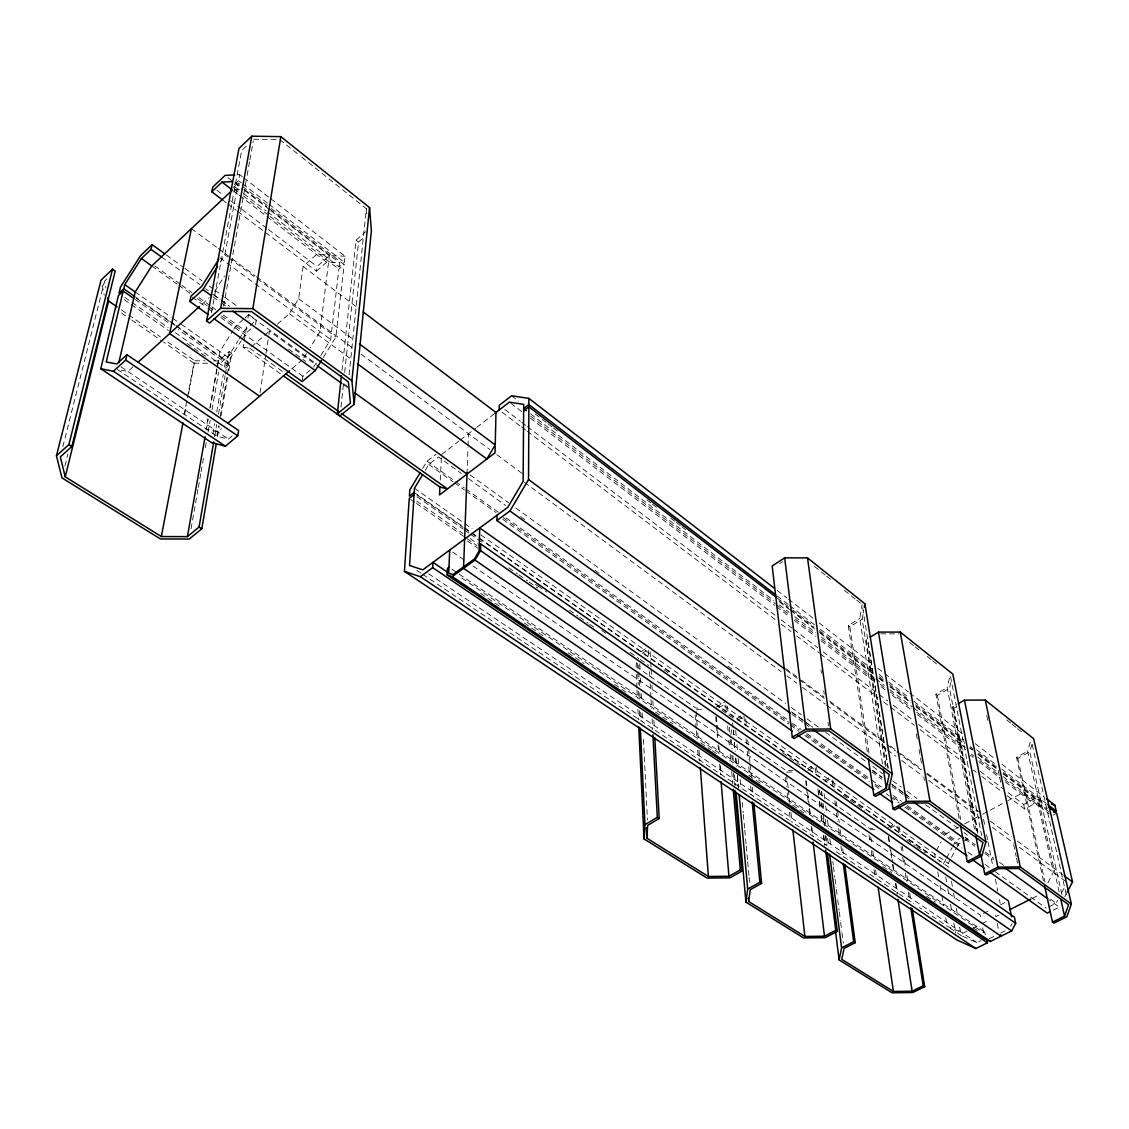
<?xml version="1.0" encoding="UTF-8"?>
<svg xmlns="http://www.w3.org/2000/svg" width="1129" height="1129" viewBox="0 0 1129 1129"><rect width="100%" height="100%" fill="white"/><g stroke="black" fill="none" stroke-linecap="round" stroke-linejoin="round"><path stroke-width="0.75" stroke-dasharray="5 3.75" d="M467.011 474.067L467.985 447.747M468.041 446.011L468.493 433.719M440.254 480.206L441.383 457.951M636.135 667.437L636.389 662.554M638.831 665.037L638.647 668.354L695.916 708.038L701.109 708.024M349.101 374.856L366.332 208.696L314.116 167.007M340.972 407.16L343.738 381.094M344.67 372.401L358.528 242.086L363.665 237.584M342.002 370.467L356.058 240.152L365.641 231.755M323.346 357.441L335.906 337.007L344.119 264.567L268.787 206.565M267.517 211.927L339.123 266.896L344.373 262.309L345.065 256.198L270.156 198.252M730.971 734.739L731.719 727.979M733.878 730.59L733.483 734.076L786.179 770.599L792.812 770.557M320.834 355.508L330.684 339.49L338.855 269.168L344.119 264.567M339.123 266.896L339.603 262.761L268.194 207.821M302.346 380.261L302.868 376.267L310.066 370.199M237.64 211.377L316.43 271.214L317.037 266.515L329.358 255.648L345.065 256.198M277.395 324.15L289.349 313.721L298.649 298.719L303.094 266.43L316.557 254.491L329.428 254.928L320.015 331.616L310.094 347.69M260.079 392.793L265.795 355.085M266.049 353.377L268.646 336.244M268.9 334.523L269.422 331.093L316.332 365.048M255.493 324.813L256.255 320.072L246.263 312.832M280.5 373.798L243.158 347.266L244.005 342.143M244.287 340.422L246.828 325.039M247.957 318.195L248.521 314.765L316.642 364.102M232.235 435.865L228.411 439.082L216.796 436.161L218.574 425.76M220.056 417.095L227.169 375.505M227.465 373.77L228.947 365.104L178.396 329.71M175.362 332.688L224.53 367.01L229.328 362.804L230.048 358.627L241.183 340.76M217.502 436.669L219.28 426.24M221.058 415.811L227.578 377.566M228.764 370.608L231.727 353.236L229.272 351.5L218.518 360.941L210.276 407.442M818.37 795.225L819.174 790.526M214.609 436.669L216.712 424.504M218.504 414.075L225.08 375.83M225.377 374.094L229.272 351.5M821.376 791.373L820.811 794.604L869.471 828.319L872.971 828.291M212.915 434.058L214.679 423.827M216.754 411.902L223.246 374.419M224.53 367.01L225.602 360.814L238.261 340.492M191.083 528.697L195.317 504.578M195.627 502.857L198.055 489.083M198.351 487.361L199.565 480.474M199.875 478.738L200.779 473.573M201.089 471.851L202.303 464.965M202.599 463.243L203.502 458.078M205.323 447.747L206.24 442.582M208.061 432.238L210.177 420.186M211.998 409.855L218.659 371.963M207.976 418.619L206.127 429.02L217.657 431.842L221.482 428.597M209.825 408.218L219.887 351.472L232.927 330.571M206.311 429.824L208.145 419.494M882.539 763.881L859.705 618.452L862.175 604.565M223.57 306.213L246.799 177.055M247.11 175.334L249.594 161.56M249.89 159.838L253.305 140.899M885.432 766.337L862.175 619.2L863.699 610.648M220.268 262.083L224.826 254.844L238.092 182.926L267.39 205.492M234.31 184.648L238.515 180.696L239.63 174.642L236.384 174.812M211.476 312.761L241.648 150.566L248.832 143.736M184.083 414.865L193.934 363.143L163.536 342.101M184.648 414.188L186.285 405.565M188.585 393.499L194.809 360.758L166.076 340.831M974.496 829.152L947.175 687.617L950.195 674.832M977.629 833.258L949.489 688.309L951.366 680.434M64.946 465.938L67.909 453.985M62.871 446.661L104.08 282.956M1059.171 892.093L1027.588 751.208L1031.045 739.382M1061.867 894.408L1029.775 751.829L1032.174 743.644M1049.039 906.756L1056.151 903.214L1057.704 900.25M1061.613 892.827L1064.732 886.886M1064.774 896.765L1066.326 893.801M1010.709 926.217L1012.05 923.691M1047.895 882.822L1053.399 872.35L1037.085 799.388L1020.799 793.772L1006.758 801.294M945.763 859.536L943.407 863.925L939.088 860.891M946.554 858.068L952.057 847.823M952.834 846.355L955.981 840.498L960.087 838.311M471.95 532.916L948.981 867.368L948.275 863.417L950.674 858.943M951.479 857.447L956.291 848.486M957.082 846.99L958.69 843.998L967.793 839.172L966.946 834.67L964.081 832.609M936.251 850.829L941.106 841.811M422.754 468.366L427.058 461.182L436.119 454.183M425.21 470.356L428.78 464.4L438.447 456.92L461.309 473.432M303.786 357.921L306.495 353.532M313.664 367.151L317.249 361.336M239.179 339.039L244.598 330.331L256.255 320.072M242.1 339.279L245.812 333.323L253.079 326.93M233.858 329.089L235.735 326.098L244.203 318.59M214.679 291.536L224.544 275.843M106.888 278.976L104.517 281.248L105.872 287.839M232.842 187.88L238.092 182.926M132.968 366.854L127.887 371.455L118.757 369.663M202.105 304.167L209.302 297.661M248.521 314.765L245.402 317.517L249.199 320.255M316.43 271.214L326.662 262.224L339.603 262.761M231.727 353.236L220.183 363.355L216.683 363.326M225.334 368.252L228.947 365.104M243.158 347.266L249.805 348.212L269.422 331.093M292.086 368.562L301.697 360.391M441.552 454.521L459.066 441.002M460.293 440.042L475.464 428.328M476.734 427.355L495.97 412.494M641.103 651.616L646.79 647.891M642.02 653.395L647.326 649.937M779.716 563.569L782.609 561.678M716.294 707.163L725.495 701.462M867.298 751.872L848.246 625.551L859.705 618.452M718.665 707.855L724.31 704.369M868.991 753.114L849.855 626.807L862.175 619.2M736.715 718.651L742.346 715.207M737.872 720.062L742.374 717.31M807.39 768.778L814.813 764.46M959.128 818.37L935.885 694.18L947.175 687.617M807.955 770.387L814.926 766.337M935.885 694.18L937.366 695.337L949.489 688.309M824.678 780.322L828.855 777.923M976.345 830.902L952.368 707.079L956.898 704.482M825.722 781.621L830.168 779.081M952.368 707.079L953.822 708.222L956.63 706.613M888.424 827.388L897.202 822.575M1043.478 880.888L1016.481 757.277L1027.588 751.208M890.344 828.079L895.847 825.059M1016.481 757.277L1017.836 758.349L1029.775 751.829M945.142 834.289L954.273 829.406M955.755 828.615L958.733 827.021M964.688 823.831L978.067 816.648M982.54 814.263L1005.247 802.098M1008.253 792.741L1023.678 804.483L1035.095 798.415L1044.96 801.816M1007.082 795.663L1024.652 808.999L1034.136 803.975L1047.176 808.519M1053.061 815.166L1056.688 813.261M983.387 913.474L991.149 909.551M1000.534 904.809L1006.8 901.634M967.017 931.143L962.91 933.203L947.189 926.217L919.429 907.589M972.492 928.391L980.297 924.468M981.863 923.691L989.667 919.768M999.052 915.054L995.919 916.621L995.27 913.135M1032.386 898.303L1038.101 895.424M985.236 934.756L984.714 931.961L983.317 932.653L459.108 576.185M962.755 936.294L976.924 942.63L981.016 940.598M989.272 938.749L995.002 935.899M1000.731 933.048L1006.489 930.183M1053.286 910.129L1059.312 907.137L1049.307 899.912M239.348 189.799L232.419 190.053L237.937 194.287M869.993 829.716L875.271 829.674M786.659 772.109L795.07 772.053M696.494 709.675L703.522 709.647M880.832 633.863L898.853 633.849M194.809 360.758L204.97 360.828M213.437 360.899L218.518 360.941M193.934 363.143L209.684 363.27M253.616 139.177L278.03 139.544M120.944 366.784L228.411 439.082M428.625 573.772L976.924 942.63M117.233 369.366L216.796 436.161M416.855 570.399L421.244 573.334M422.698 574.322L789.411 820.346M795.253 824.269L825.934 844.859M836.166 851.718L863.925 870.346M869.767 874.269L875.61 878.179M877.064 879.166L913.587 903.666M949.983 928.094L961.174 935.588L959.664 927.121M480.601 593.36L501.008 607.219M524.322 623.053L544.728 636.911M568.056 652.745L584.088 663.626M614.698 684.414L627.809 693.319M655.497 712.117L672.997 723.999M700.686 742.797L710.889 749.727M712.343 750.714L716.717 753.678M748.781 775.454L754.609 779.419M756.077 780.407L760.438 783.371M792.502 805.146L798.344 809.098M799.798 810.086L804.173 813.063M882.878 866.507L891.614 872.435M926.599 896.186L935.348 902.127M973.24 927.855L979.069 931.82M451.868 569.157L457.697 573.123M459.15 574.111L984.714 931.961M452.616 552.025L464.202 559.998M472.91 565.982L980.268 915.04L981.172 919.825M121.537 313.043L130.23 319.055M131.67 320.057L162.082 341.099M121.523 309.967L160.332 336.851M467.519 541.073L477.652 548.129M124.769 297.35L130.555 301.387M131.994 302.389L168.136 327.636M416.629 501.163L462.904 533.481M470.13 538.519L477.369 543.571M538.096 585.993L546.775 592.048M601.729 630.419L607.501 634.456M535.485 584.385L538.364 586.403M124.148 299.58L129.863 303.56M131.289 304.562L168.419 330.458M186.991 343.399L206.988 357.357M410.688 499.413L415.02 502.433M416.46 503.435L465.543 537.658M466.997 538.674L477.101 545.716M508.854 567.859L517.519 573.899M518.959 574.915L527.624 580.955M529.064 581.957L537.729 587.997M569.482 610.154L578.147 616.194M579.586 617.196L588.251 623.236M589.691 624.238L595.477 628.274M630.123 652.435L638.774 658.475M640.228 659.477L648.879 665.517M134.252 296.151L168.785 320.354M170.225 321.37L174.543 324.39M175.983 325.406L229.328 362.804M414.202 492.427L463.285 526.834M464.725 527.85L470.497 531.9M136.313 298.239L169.435 321.455M170.874 322.471L175.193 325.491M176.632 326.507L225.602 360.814M417.01 494.982L463.172 527.328M464.612 528.344L470.384 532.38M471.823 533.396L477.595 537.432M479.035 538.448L937.649 859.875M135.17 299.439L169.745 323.656M416.954 496.746L463.186 529.12M464.64 530.122L468.972 533.156M470.412 534.172L481.97 542.273M664.035 669.737L668.368 672.785M721.84 710.212L733.398 718.312M782.524 752.704L799.868 764.841M843.222 795.197L864.885 810.368M906.799 839.708L915.464 845.776M916.903 846.792L925.582 852.861M135.226 291.974L171.1 317.193M172.539 318.195L179.709 323.233M181.148 324.249L230.048 358.627M414.47 488.236L463.469 522.671M464.908 523.687L472.105 528.753M480.756 534.821L948.275 863.417M249.805 348.212L284.169 372.683M154.758 265.908L180.428 284.31M181.854 285.341L191.845 292.496M198.972 297.604L210.375 305.79M211.8 306.82L216.076 309.882M223.217 314.991L244.598 330.331M427.058 461.182L454.295 480.714M455.735 481.744L464.329 487.911M465.769 488.942L498.736 512.58M505.905 517.717L786.842 719.201M792.572 723.308L801.181 729.475M806.91 733.596L869.979 778.827M871.419 779.857L881.453 787.04M892.912 795.268L901.521 801.435M907.25 805.556L955.981 840.498M151.766 265.95L177.38 284.296M178.805 285.312L190.18 293.469M197.307 298.564L207.27 305.705M208.682 306.721L214.383 310.8M221.496 315.908L245.812 333.323M428.78 464.4L453.096 481.815M454.535 482.845L464.541 490.014M465.967 491.03L496.012 512.552M503.167 517.675L789.242 722.602M790.667 723.633L799.247 729.786M806.402 734.908L869.33 779.984M875.06 784.091L880.775 788.183M893.646 797.413L899.376 801.505M906.531 806.628L958.69 843.998M192.353 297.195L206.395 307.243M207.821 308.259L213.536 312.352M220.677 317.461L302.868 376.267M502.772 519.312L789.044 724.169M790.483 725.199L799.064 731.338M804.794 735.431L869.203 781.536M874.933 785.629L879.223 788.705M886.378 793.828L889.243 795.874M890.682 796.891L899.263 803.044M904.992 807.136L962.247 848.105M967.976 852.212L972.267 855.274M985.151 864.489L989.441 867.566M995.171 871.673L1046.188 908.168M161.405 256.862L199.847 284.621M205.549 288.742L208.399 290.788M214.087 294.909L219.788 299.016M221.199 300.046L229.751 306.213M468.464 478.597L505.609 505.425M791.387 711.778L802.818 720.034M804.243 721.064L812.809 727.259M872.83 770.599L881.396 776.78M891.402 784.006L902.833 792.262M904.258 793.292L911.399 798.457M965.083 837.224L967.793 839.172M212.887 294.401L220.028 299.552M221.467 300.582L228.608 305.747M288.601 349.059L300.032 357.314M302.897 359.375L305.578 361.322M520.652 516.602L524.943 519.693M594.983 570.258L599.273 573.363M727.909 666.237L732.199 669.328M792.233 712.681L812.245 727.132M872.28 770.472L882.285 777.698M892.291 784.923L903.722 793.179M905.162 794.209L910.877 798.33M965.196 837.549L975.202 844.774M985.208 852L993.774 858.195M999.49 862.316L1003.78 865.421M1050.633 899.249L1056.151 903.214M212.915 296.772L220.014 301.895M221.439 302.925L225.701 306.001M791.796 714.22L803.241 722.475M804.667 723.506L808.957 726.596M871.913 771.996L881.918 779.208M891.938 786.433L903.383 794.689M904.809 795.719L909.099 798.81M964.9 839.045L974.906 846.27M984.925 853.496L993.506 859.677M166.372 254.985L183.505 267.39M184.93 268.42L202.049 280.811M209.175 285.976L213.452 289.08M214.877 290.111L223.443 296.306M224.869 297.336L237.711 306.636M470.116 474.914L508.657 502.828M515.798 507.994L785.629 703.381M791.33 707.516L801.336 714.756M807.037 718.891L818.469 727.161M825.595 732.326L867.001 762.301M872.717 766.436L882.709 773.675M892.7 780.915L901.267 787.111M906.982 791.246L916.974 798.485M925.54 804.695L958.38 828.474M343.611 383.62L347.873 386.711M343.343 384.58L347.605 387.67M219.774 257.708L330.684 339.49M524.533 482.422L781.169 671.642M786.842 675.819L796.778 683.13M802.437 687.321L825.13 704.044M826.541 705.089L886.096 748.993M887.521 750.037L896.017 756.317M901.69 760.494L922.957 776.173M928.631 780.365L979.676 817.989M992.433 827.402L1013.701 843.081M1019.374 847.272L1067.074 882.426M289.349 313.721L351.867 359.714M191.436 228.608L216.881 247.449M218.292 248.493L255.055 275.702M256.466 276.746L352.587 347.915M361.068 354.181L489.732 449.441M496.816 454.691L523.715 474.603M785.699 668.551L799.854 679.023M801.28 680.081L823.93 696.847M829.603 701.038L884.826 741.922M890.485 746.128L898.98 752.408M900.406 753.466L921.645 769.188M927.304 773.379L981.115 813.219M224.826 254.844L227.635 256.918M229.046 257.962L255.761 277.72M257.172 278.764L335.906 337.007M786.377 670.245L797.709 678.628M799.134 679.672L824.622 698.541M830.295 702.732L885.545 743.602M886.957 744.66L895.466 750.94M896.878 751.985L920.968 769.809M926.627 774L977.629 811.723M990.387 821.164L1011.626 836.871M1017.3 841.063L1062.629 874.608M298.649 298.719L353.814 339.744M303.094 266.43L357.597 307.709M222.215 199.664L226.421 202.867M227.818 203.926L236.229 210.319M501.996 412.127L520.243 425.972M521.64 427.044L525.86 430.234M527.257 431.306L775.595 619.877M781.197 624.139L791.02 631.591M796.637 635.853L819.089 652.901M820.487 653.959L878.009 697.651M883.626 701.913L889.229 706.175M890.64 707.234L914.49 725.34M920.107 729.602L967.807 765.829M973.41 770.091L976.218 772.222M981.835 776.484L1001.479 791.401M216.909 190.279L222.469 194.513M230.824 200.863L240.548 208.286M241.945 209.345L266.98 228.397M268.363 229.455L317.037 266.515M504.903 409.531L520.328 421.272M521.725 422.345L525.931 425.548M527.342 426.607L775.51 615.545M781.113 619.821L792.332 628.359M793.729 629.432L817.565 647.566M823.182 651.842L877.854 693.474M879.265 694.533L887.676 700.94M893.279 705.216L912.909 720.161M918.526 724.423L967.595 761.793M980.212 771.389L1002.651 788.479M239.32 195.345L265.527 215.413M266.91 216.458L326.662 262.224M510.774 403.208L521.951 411.76M530.334 418.182L774.861 605.44M776.258 606.513L788.846 616.138M794.435 620.428L815.392 636.474M820.981 640.75L875.469 682.481M881.072 686.757L886.66 691.047M892.249 695.323L911.809 710.31M917.397 714.586L964.9 750.968M970.488 755.245L973.283 757.39M978.871 761.666L999.842 777.712M1005.431 782.002L1034.136 803.975M227.832 177.563L233.393 181.84M234.79 182.912L243.13 189.333M244.527 190.392L269.563 209.655M270.946 210.728L329.358 255.648M511.564 395.771L518.536 401.134M535.287 414.018L540.876 418.323M542.273 419.395L546.464 422.613M547.861 423.685L552.039 426.903M553.436 427.976L557.627 431.207M646.973 499.921L651.165 503.139M652.562 504.211L656.753 507.429M670.711 518.169L674.902 521.386M676.299 522.473L680.491 525.691M681.888 526.763L686.065 529.981M779.603 601.926L789.383 609.434M790.78 610.507L814.517 628.768M820.091 633.059L873.14 673.858M878.729 678.148L884.317 682.452M889.906 686.742L910.849 702.845M916.423 707.149L963.898 743.644M969.472 747.948L972.267 750.093M977.855 754.384L997.401 769.413M1002.989 773.718L1035.095 798.415M234.578 186.652L239.842 190.688M243.793 193.722L266.119 210.855M530.644 413.92L773.831 600.6M779.419 604.89L789.199 612.398M794.788 616.688L815.759 632.776M821.347 637.066L874.453 677.837M875.85 678.91L884.247 685.359M889.835 689.65L912.19 706.81M913.587 707.883L965.309 747.581M977.883 757.234L997.443 772.25M1003.046 776.54L1050.012 812.598M234.155 188.896L239.433 192.932M243.384 195.966L268.547 215.258M269.944 216.331L338.855 269.168M530.63 416.192L775.454 603.888M776.851 604.961L789.439 614.628M795.042 618.918L816.027 635.006M821.616 639.296L874.777 680.053M880.38 684.343L884.571 687.561M890.174 691.851L911.159 707.939M916.748 712.23L965.718 749.769M971.321 754.059L974.115 756.204M979.704 760.494L999.292 775.51M1004.895 779.8L1049.166 813.741M238.515 180.696L241.296 182.842M242.693 183.914L267.771 203.248M269.154 204.321L344.373 262.309M777.189 595.985L788.352 604.594M789.736 605.666L814.856 625.029M820.43 629.333L873.437 670.203M879.025 674.493L883.203 677.725M888.791 682.029L908.323 697.087M913.897 701.391L964.124 740.102M976.67 749.783L996.201 764.841M1001.79 769.145L1046.428 803.566M777.415 598.215L791.387 608.968M792.77 610.041L813.727 626.172M819.301 630.476L873.761 672.404M879.35 676.708L887.733 683.158M889.13 684.23L910.073 700.361M915.661 704.665L964.533 742.289M970.121 746.594L972.902 748.739M978.49 753.043L998.036 768.101M1003.625 772.405L1045.525 804.652M235.34 182.545L239.277 185.579M244.527 189.616L266.797 206.748M778.996 600.811L788.762 608.333M790.145 609.406L813.868 627.653M819.442 631.944L873.86 673.801M879.435 678.092L885.023 682.396M890.598 686.686L910.129 701.716M915.718 706.006L964.547 743.574M970.121 747.864L972.916 750.009M978.49 754.313L998.022 769.329M1003.61 773.633L1045.101 805.556M239.63 174.642L242.41 176.787M243.793 177.86L268.758 197.18M777.218 590.481L786.984 598.031M788.381 599.104L813.487 618.537M819.075 622.855L872.082 663.852M877.656 668.17L883.245 672.489M884.642 673.561L908.351 691.908M909.748 692.994L962.755 733.991M975.315 743.715L994.847 758.815M1001.818 764.206L1043.676 796.58M356.058 240.152L358.528 242.086M848.246 625.551L849.855 626.807M279.766 139.573L300.385 156.028M301.753 157.129L312.747 165.907M814.334 566.363L825.257 575.098M826.626 576.185L830.732 579.459M844.393 590.368L849.869 594.743M851.238 595.83L855.33 599.104M856.699 600.191L860.806 603.465M909.664 642.472L913.714 645.717M915.069 646.79L919.119 650.022M927.219 656.499L931.27 659.731M932.625 660.804L936.675 664.05M1006.772 720.006L1010.822 723.237M1012.163 724.31L1016.213 727.542M1017.568 728.628L1021.604 731.846M1032.202 744.505L1067.018 897.88M1017.836 758.349L1044.904 881.918M1023.678 804.483L1024.652 808.999M986.732 715.461L987.804 720.627M998.219 770.486L999.292 775.637M999.659 777.359L1000.731 782.524M1013.673 844.421L1016.185 856.459M1016.537 858.181L1017.61 863.332M102.104 285.185L104.207 295.29M983.557 819.4L984.573 824.523M986.591 834.797L987.607 839.92M987.946 841.641L993.026 867.298M995.397 879.265L997.768 891.247M999.461 899.799L1000.139 903.214M950.519 676.567L981.651 835.658M997.274 923.451L998.953 932.046M953.822 708.222L977.869 832.017M982.682 927.798L983.811 933.782M937.366 695.337L960.68 819.485M951.479 881.382L952.396 886.463M953.596 893.237L955.12 901.704M956.334 908.492L957.533 915.266M945.721 877.007L946.624 882.102M947.824 888.918L949.32 897.414M950.533 904.23L951.733 911.032M953.836 922.943L955.642 933.147M916.339 733.921L917.242 739.1M919.048 749.444L920.262 756.345M920.558 758.081L921.462 763.246M923.875 777.048L924.482 780.506M934.629 853.834L935.32 857.786M937.762 871.842L938.933 878.644M940.118 885.432L941.586 893.928M941.882 895.636L943.661 905.825M945.721 917.722L947.189 926.217M899.164 827.035L900.547 835.7M902.212 846.115L903.327 853.058M904.428 860.002L905.825 868.681M906.926 875.624L908.041 882.553M909.706 892.968L911.089 901.648M897.753 826.047L899.136 834.726M901.083 846.877L901.634 850.349M902.734 857.292L904.117 865.971M905.232 872.915L906.615 881.594M908.266 892.009L909.649 900.688M862.725 608.023L888.128 767.565M888.1 768.539L867.764 640.835L866.183 639.593L886.434 767.325M888.664 836.518L889.737 843.448M890.809 850.377L892.686 862.514M892.954 864.249L894.295 872.915M895.904 883.315L897.513 893.716M888.297 836.857L889.37 843.8M889.638 845.522L891.501 857.673M892.573 864.602L893.646 871.546M895.523 883.682L897.132 894.083M870.741 836.998L871.757 843.942M872.773 850.885L874.058 859.55M875.582 869.965L876.852 878.644M868.991 834.924L870.007 841.867M871.278 850.546L872.294 857.49M874.058 869.626L875.328 878.306M820.952 669.807L821.418 673.293M823.775 690.75L824.241 694.25M828.009 722.179L828.474 725.665M833.583 780.859L834.754 789.566M836.377 801.745L839.172 822.618M840.103 829.575L841.26 838.282M842.657 848.726L843.829 857.419M832.101 779.814L833.033 786.772M834.881 800.701L836.264 811.144M836.504 812.88L837.662 821.587M838.593 828.545L839.51 835.502M840.907 845.946L842.065 854.653M824.099 793.743L824.777 798.965M825.666 805.923L826.569 812.866M827.458 819.823L828.573 828.517M829.928 838.946L831.043 847.639M832.835 861.554L833.273 865.026M833.498 866.762L834.839 877.191M835.065 878.926L836.18 887.62M836.406 889.37L837.52 898.049M837.746 899.799L839.087 910.228M839.313 911.964L840.442 920.657M840.653 922.393L841.782 931.086M842.008 932.822L843.349 943.251M821.616 791.415L822.279 796.622M823.168 803.58L824.283 812.273M825.172 819.231L826.061 826.188M827.613 838.353L828.728 847.046M821.926 803.269L823.027 811.949M823.239 813.684L824.791 825.821M826.103 836.222L827.218 844.901M816.549 767.283L817.65 776.004M819.428 789.975L820.091 795.211M820.966 802.183L822.081 810.918M822.97 817.904L823.845 824.876M825.172 835.347L826.513 845.833M815.251 767.96L816.14 774.946M817.904 788.903L818.553 794.153M819.442 801.138L820.317 808.11M821.206 815.096L822.307 823.831M823.845 836.053L824.946 844.788M819.245 802.154L820.12 809.098M820.995 816.027L822.081 824.706M823.394 835.107L824.706 845.508M806.233 780.718L806.868 785.953M807.715 792.925L809.408 806.882M809.62 808.618L810.467 815.604M811.949 827.811L812.993 836.533M805.697 780.972L806.332 786.193M806.529 787.943L808.223 801.9M809.07 808.872L809.916 815.858M811.186 826.329L812.245 835.051M786.574 774.085L788.155 788.056M788.352 789.806L789.933 803.763M790.907 812.499L792.092 822.97M785.558 777.345L786.546 786.08M787.322 793.052L788.296 801.788M789.481 812.259L790.455 820.981M745.704 718.99L746.382 725.975M747.737 739.975L748.414 746.961M748.583 748.71L749.938 762.71M750.108 764.46L751.293 776.696M752.309 787.195L753.156 795.945M743.926 716.096L744.759 724.846M746.1 738.846L747.116 749.331M747.285 751.081L748.118 759.831M748.795 766.831L749.642 775.581M750.644 786.08L751.491 794.816M735.671 730.618L736.164 735.868M736.955 744.604L737.604 751.589M738.239 758.589L739.043 767.325M740.158 779.56L740.963 788.296M742.247 802.282L743.207 812.767M743.362 814.503L744.646 828.488M744.801 830.238L746.086 844.224M746.241 845.96L747.525 859.945M747.694 861.695L748.964 875.681M749.134 877.431L749.769 884.416M732.636 722.969L733.116 728.219M733.271 729.969L733.751 735.205M734.386 742.205L735.177 750.94M735.812 757.94L736.602 766.676M737.392 775.411L738.493 787.647M734.273 742.797L735.064 751.519M735.699 758.49L736.334 765.462M737.279 775.933L738.38 788.141M731.437 739.975L732.213 748.696M732.834 755.668L733.455 762.639M734.542 774.847L735.473 785.318M727.443 706.133L728.219 714.897M729.306 727.175L730.251 737.703M730.407 739.467L731.183 748.231M731.804 755.245L732.58 764.023M733.37 772.786L734.457 785.064M725.806 704.976L726.413 711.99M727.655 726.032L728.276 733.046M728.897 740.074L729.503 747.088M730.124 754.101L730.9 762.879M731.677 771.643L732.763 783.935M716.421 716.605L717.451 728.882M717.592 730.632L718.171 737.646M718.905 746.41L719.483 753.424M720.514 765.688L721.248 774.452M715.701 716.732L716.28 723.745M716.435 725.51L717.451 737.773M718.03 744.787L718.75 753.551M719.625 764.079L720.5 774.593M366.332 208.696L366.897 215.681M696.17 711.552L697.214 725.58M697.736 732.608L698.258 739.622M699.034 750.15L699.811 760.678M695.125 714.939L696.156 728.967M696.283 730.731L696.932 739.495M697.694 750.023L698.343 758.787M650.163 651.715L650.643 660.493M650.727 662.257L651.024 667.521M651.108 669.271L651.588 678.049M651.969 685.077L652.449 693.855M652.83 700.883L653.296 709.661M653.874 720.189L654.34 728.967M648.399 650.473L648.78 657.501M649.528 671.557L649.81 676.821M650.177 683.849L650.939 697.891M651.024 699.655L651.489 708.433M652.054 718.975L652.618 729.503M639.804 663.894L640.143 670.922M640.482 677.936L640.919 686.714M641.258 693.728L641.597 700.742M642.203 713.034L642.627 721.798M643.488 739.354L644.687 763.91M644.772 765.674L647.439 820.063M638.816 671.854L639.494 685.867M639.833 692.867L640.171 699.867M640.75 712.131L641.173 720.895M637.25 663.175L637.659 671.953M637.744 673.717L638.252 684.245M638.591 691.258L639 700.036M639.508 710.564L639.931 719.342M636.29 674.323L636.954 688.323M637.024 690.073L637.448 698.837M637.941 709.351L638.435 719.85"/><path stroke-width="1.5" d="M792.163 731.14L496.929 520.525L509.955 510.971L528.541 479.515L528.866 406.821L776.018 597.142M526.439 410.702L523.644 408.557L528.866 404.549L528.894 398.396L511.564 395.771L499.3 405.269L499.201 409.996M496.929 520.525L497.042 515.219M447.169 574.929L452.221 576.58L474.984 560.069L480.559 550.656L480.742 543.995L1014.435 917.115L1015.691 923.296L1011.683 930.903L990.401 941.459L984.474 938.834L447.169 574.929L447.465 568.268L448.961 567.181M467.081 472.345L463.553 568.353L1001 936.195L1000.717 934.741M449.709 550.035L448.693 573.193L452.912 574.562L474.406 558.968L479.035 551.121L479.712 527.963L1008.366 900.843L1011.598 916.833M283.379 375.844L439.915 487.051L439.52 494.925L495.066 452.785L495.97 412.494L363.185 311.943M414.061 494.714L409.248 498.397L404.436 571.359L420.369 576.707L432.689 567.661L432.971 562.341L447.55 572.248M734.923 790.328L742.092 871.024L729.856 877.868L707.107 878.066L644.024 838.946L644.955 824.65L640.341 728.12M742.092 871.024L740.328 869.909L728.939 876.287L708.391 876.471L646.846 838.226L647.693 825.327L659.195 818.511L654.82 737.745M354.139 404.323L371.385 230.81L369.55 207.581L280.839 136.637L251.809 136.2L238.967 148.463L206.536 320.975L209.542 323.106L222.653 311.378L251.682 311.646L348.381 381.842L350.427 403.166L337.317 413.906L340.055 415.839L354.139 404.323L351.909 380.699L369.55 207.581M337.317 413.906L341.438 375.675M827.388 852.804L837.351 931.354L825.271 937.677L803.58 937.917L745.916 902.142L747.68 889.031L739.128 794.647M837.351 931.354L835.742 930.338L824.495 936.223L804.906 936.449L748.64 901.478L750.249 889.652L761.609 883.386L753.833 802.931M123.216 291.084L118.432 295.586L100.763 368.731L211.433 442.568L225.433 446.223L237.753 435.836L238.614 430.488L126.928 354.704L116.781 363.975L106.239 362L123.216 291.084L133.73 298.437M351.909 380.699L252.84 308.64L280.839 136.637M213.72 441.891L199.057 527.06L187.4 536.614L161.348 536.557L65.242 476.833L60.303 456.892L71.875 446.505L115.214 271.059L112.533 269.168L101.045 280.133L56.45 455.777L61.968 477.892L160.431 538.97L189.263 539.027L201.795 528.795L216.316 443.612M187.4 536.614L205.097 436.711M864.306 607.219L864.927 603.803L807.517 557.881L784.655 557.853L772.18 565.996L792.276 737.195L794.139 738.521L806.812 730.999L829.18 730.9L889.229 774.508L886.336 788.127L873.832 795.141L868.342 758.801M206.536 320.975L220.607 308.33L251.809 136.2M161.348 536.557L182.997 422.796M208.371 314.681L189.898 301.499L190.956 296.193L201.738 286.343L218.871 259.134M222.215 199.664L211.815 191.775L212.746 187.104L225.052 175.418L234.776 174.896M912.204 908.591L924.693 986.675L912.796 992.532L892.051 992.8L839.129 959.975L841.599 947.908L829.617 854.004M191.436 228.608L169.66 333.591L259.557 396.208M864.927 603.803L892.22 773.746L888.989 788.846L875.554 796.368L873.832 795.141M100.763 368.731L113.422 371.243L125.7 360.066L126.928 354.704M152.119 244.654L140.504 255.676L120.478 287.133L118.982 293.314L123.767 288.798L124.769 284.621L141.393 258.513L151.032 249.368L152.119 244.654L164.947 253.954M118.813 362.621L135.226 291.974L151.766 265.95L232.419 190.053L222.018 182.094L211.815 191.775M65.242 476.833L108.596 301.006L107.918 297.703M56.45 455.777L68.883 444.614L112.533 269.168M960.412 825.257L967.2 861.483L979.492 855.048L983.006 842.587L928.391 802.931L907.151 803.072L894.69 809.959L892.997 808.759L889.158 784.584M870.276 637.095L878.475 632.099L900.279 632.071L952.848 674.126L985.885 841.881L981.976 855.683L968.767 862.598L967.2 861.483M1044.607 886.039L1052.482 922.083L1064.562 916.141L1068.57 904.696L1018.697 868.497L998.473 868.667L986.224 875.003L984.671 873.902L981.016 854.992M958.408 703.607L964.462 700.135L985.292 700.079L1033.628 738.733L1071.35 904.047L1066.891 916.734L1053.921 923.113L1052.482 922.083M1067.103 892.319L1072.55 881.947L1056.688 813.261L1048.305 806.812M420.157 472.684L409.813 489.93L409.404 496.111L414.202 492.427M422.528 474.829L414.47 488.236L409.559 565.502L422.782 569.835L507.796 507.316L523.122 481.377L523.687 404.38L509.377 402.136L495.01 413.228M214.058 318.745L302.177 381.602L315.259 370.58L321.539 360.363M189.898 301.499L202.952 289.588L217.544 266.43M138.034 362.254L199.508 306.523M227.846 423.177L289.49 370.778M523.63 410.829L528.866 406.821M479.218 545.109L480.742 543.995M644.955 824.65L657.304 817.311L652.901 734.781M792.276 737.195L805.908 729.108L830.718 728.995L892.22 773.746M747.68 889.031L759.888 882.299L761.609 883.386M892.997 808.759L906.404 801.35L929.957 801.195L985.885 841.881M1053.766 812.358L1056.194 811.088L1054.839 805.217L1046.456 798.739M841.599 947.908L853.651 941.671L855.232 942.673L844.012 948.473L841.768 959.354L893.406 991.445L912.133 991.206L923.212 985.744L924.693 986.675M984.671 873.902L997.838 867.1L1020.277 866.903L1071.35 904.047M1009.721 909.692L1030.876 899.051M404.436 571.359L956.842 939.949L975.851 948.529L987.395 942.8L986.788 939.511M1050.28 911.625L1047.26 913.121L989.935 872.223M222.018 182.094L232.32 181.614M220.607 308.33L252.84 308.64M439.915 487.051L447.437 488.913L341.452 413.468M1051.536 804.088L1054.839 805.217M68.883 444.614L71.875 446.505M199.057 527.06L201.795 528.795M657.304 817.311L659.195 818.511M113.422 371.243L225.433 446.223M420.369 576.707L975.851 948.529M125.7 360.066L237.753 435.836M432.689 567.661L987.395 942.8M452.221 576.58L990.401 941.459M474.984 560.069L1011.683 930.903M108.596 301.006L117.218 306.975M480.559 550.656L1015.691 923.296M123.767 288.798L134.252 296.151M124.769 284.621L135.226 291.974M285.609 373.699L338.587 411.422M797.893 735.233L873.846 789.411M879.576 793.504L892.474 802.705M898.218 806.798L967.003 855.867M972.732 859.959L984.206 868.13M141.393 258.513L151.766 265.95M151.032 249.368L161.405 256.862M202.952 289.588L211.49 295.742M232.814 311.124L315.259 370.58M509.955 510.971L790.356 713.189M813.247 729.687L870.473 770.952M913.389 801.9L963.46 838.014M1004.951 867.933L1047.867 898.882M317.757 366.064L341.918 383.55M354.718 392.807L467.011 474.067M357.554 363.891L486.867 459.009L495.25 444.939L359.474 343.95M528.541 479.515L784.965 669.201M1064.054 875.652L1072.55 881.947M528.866 404.549L775.792 594.912M1047.825 804.638L1056.194 811.088M528.894 398.396L774.423 588.322M1060.71 898.966L1064.562 916.141M985.292 700.079L1020.277 866.903M964.462 700.135L997.838 867.1M975.837 836.053L979.492 855.048M900.279 632.071L929.957 801.195M878.475 632.099L906.404 801.35M910.764 907.631L923.212 985.744M883.358 769.089L886.336 788.127M897.936 899.291L912.133 991.206M878.122 887.323L893.406 991.445M807.517 557.881L830.718 728.995M844.76 864.377L855.232 942.673M843.222 863.36L853.651 941.671M825.609 850.024L835.742 930.338M835.629 932.215L839.129 959.975M784.655 557.853L805.908 729.108M813.092 842.022L824.495 936.223M792.883 829.956L804.906 936.449M752.154 801.816L759.888 882.299M748.315 897.992L748.64 901.478M736.108 792.29L745.916 902.142M733.215 789.199L740.328 869.909M721.078 781.607L728.939 876.287M700.333 767.692L708.391 876.471M646.338 827.726L646.846 838.226M638.76 726.864L644.024 838.946"/></g></svg>
